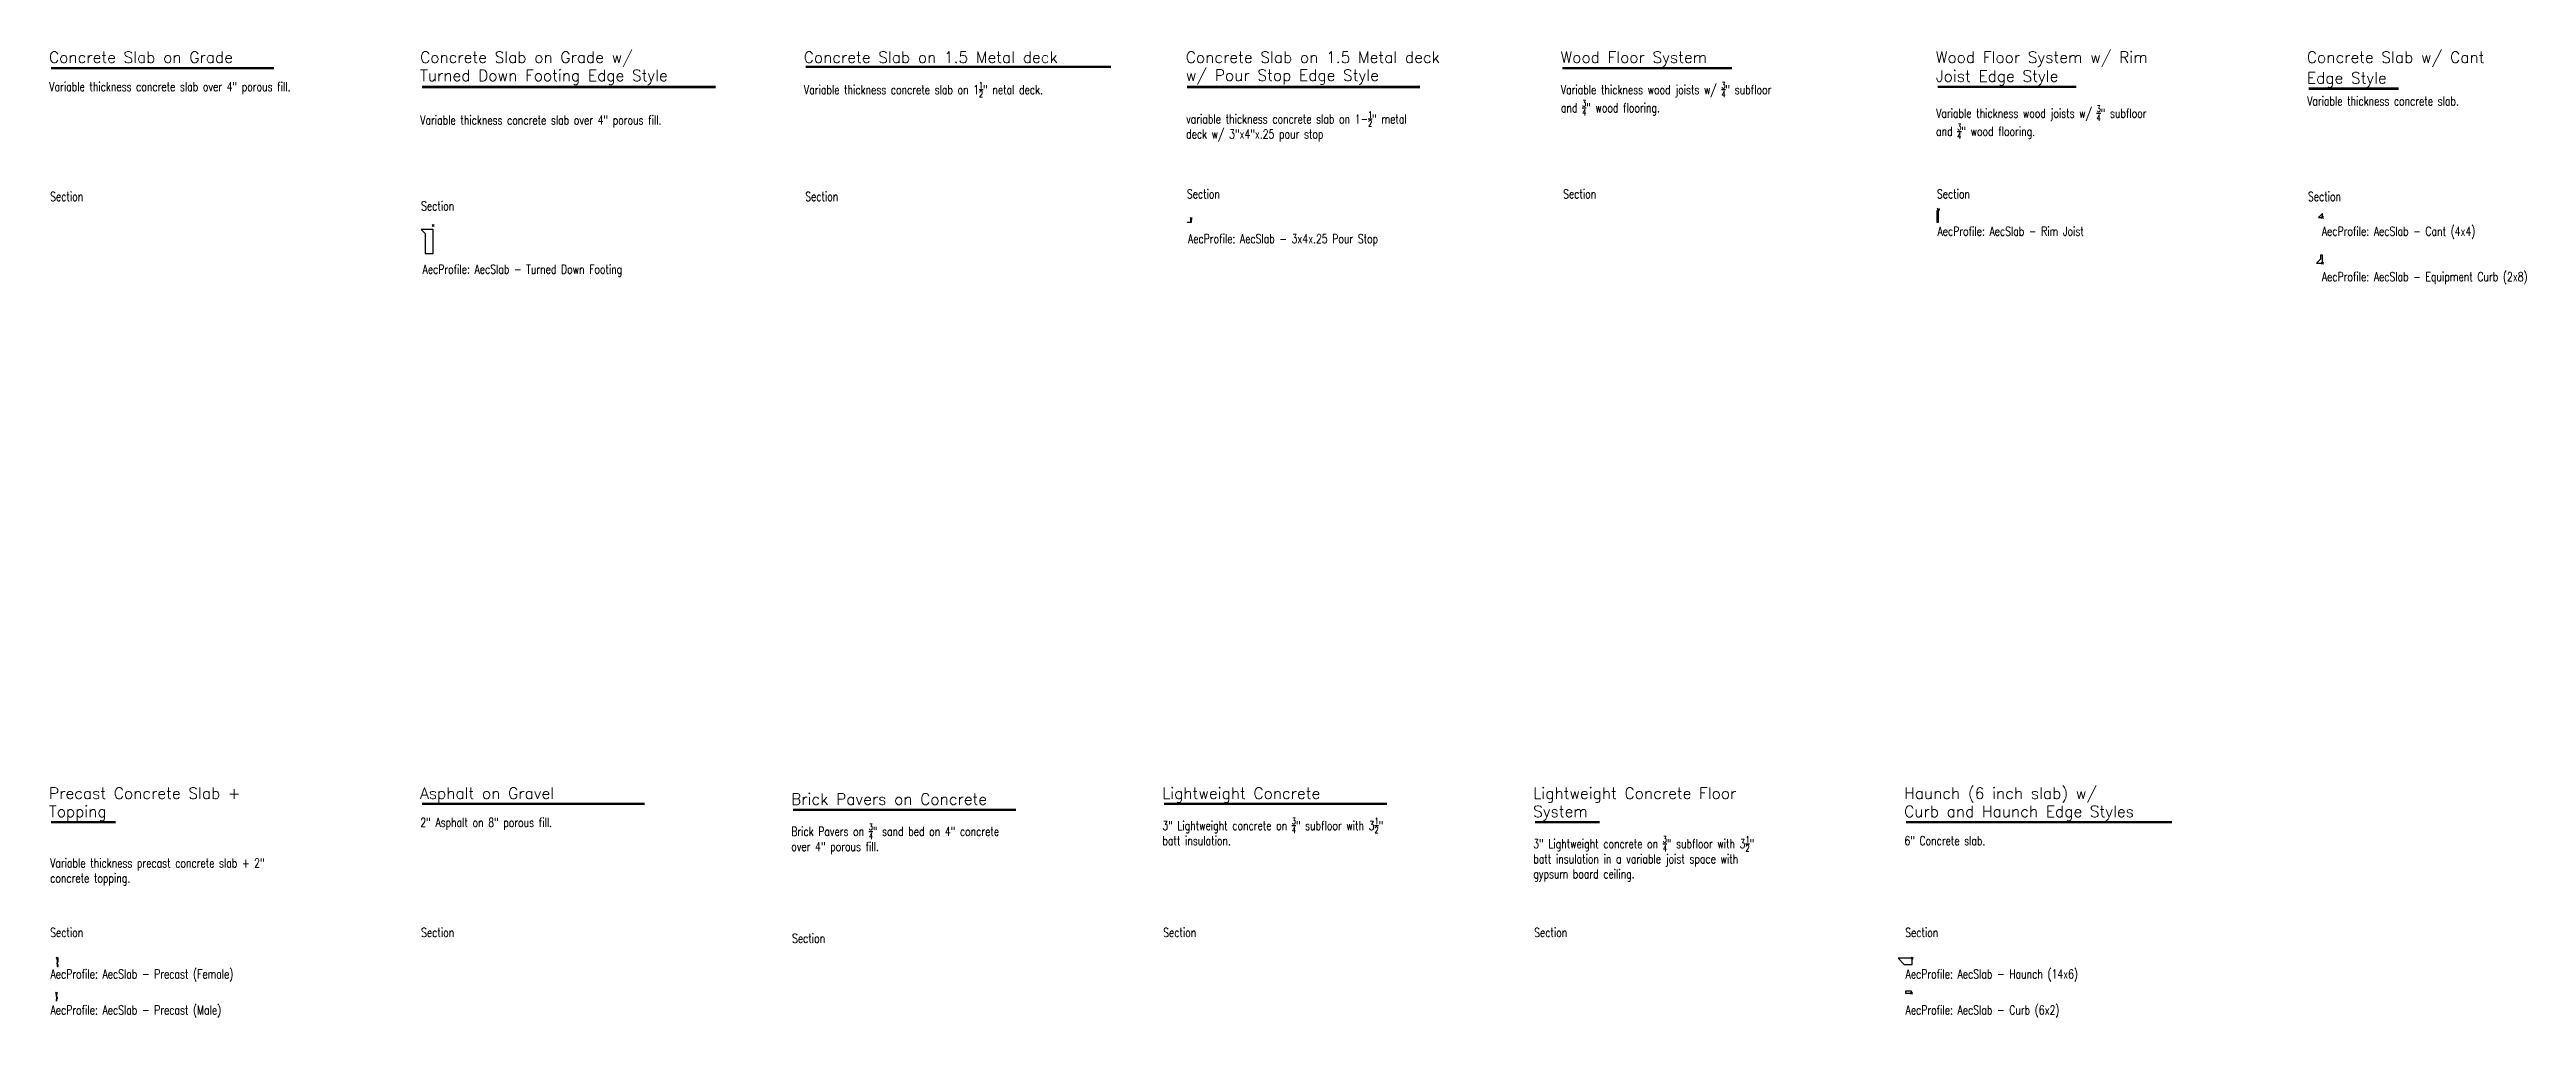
# Model space of a CAD drawing. Header units: inches. Extents: x -1 to 2468, y -283 to 682.
import ezdxf
from ezdxf.enums import TextEntityAlignment as Align

# ---------------------------------------------------------------- set-up
doc = ezdxf.new("R2010")
doc.units = ezdxf.units.IN
doc.header["$LTSCALE"] = 0.5
doc.header["$MEASUREMENT"] = 0
doc.layers.add('A-Anno-Note', color=231, linetype='Continuous', lineweight=25)
doc.layers.add('G-Anno-Ttlb', color=213, linetype='Continuous', lineweight=50)
doc.styles.add('Arch-Dim', font='romans.shx', dxfattribs={"width": 0.75})
doc.styles.add('RomanS', font='romans.shx')

# ---------------------------------------------------------------- blocks, each defined once
blk = doc.blocks.new('Anno_Title_T2')
at = {"color": 0, "linetype": 'ByBlock', "lineweight": -2, "style": 'RomanS'}
blk.add_attdef('TITLE', (0, 0.5), '', height=1.25, dxfattribs=at)
blk.add_attdef('SCALE', text='', height=0.75, dxfattribs=at).set_placement((0, -0.5), align=Align.TOP_LEFT)

msp = doc.modelspace()

# ---------------------------------------------------------------- linework, layer by layer
at = {"layer": 'A-Anno-Note'}
for points in [[(1882.1, 521.1), (1880.6, 521.1), (1880.6, 509.8), (1882.1, 509.8)], [(369.8, 502.7), (373.8, 498.7), (373.8, 478.7), (381.8, 478.7), (381.8, 502.7)], [(2261.2, 514.4), (2265.2, 514.4), (2265.2, 518.4)], [(2259.2, 468.9), (2265.2, 468.9), (2265.2, 476.9), (2263.2, 476.9), (2263.2, 472.9)]]:
    msp.add_lwpolyline(points, close=True, dxfattribs=at)
for points in [[(1881.1, 521.6), (1883.1, 523.6)], [(1883.1, 521.6), (1881.1, 523.6)], [(380.8, 505.7), (382.8, 507.7)], [(382.8, 505.7), (380.8, 507.7)], [(1136.2, 512.6), (1138.2, 514.6)], [(1138.2, 512.6), (1136.2, 514.6)], [(2264.2, 513.4), (2266.2, 515.4)], [(2266.2, 513.4), (2264.2, 515.4)], [(2264.2, 467.9), (2266.2, 469.9)], [(2266.2, 467.9), (2264.2, 469.9)]]:
    msp.add_lwpolyline(points, dxfattribs=at)
at = {"layer": 'A-Anno-Note', "linetype": 'ByBlock'}
msp.add_lwpolyline([(1137.2, 509.6), (1133.7, 509.6), (1133.7, 509.6, -0.414214), (1134, 509.8), (1136.6, 509.8, 0.414214), (1137, 510.2), (1137, 513.3, -0.414214), (1137.2, 513.6), (1137.2, 513.6)], format="xyb", close=True, dxfattribs=at)
at = {"layer": 'A-Anno-Note', "elevation": 96}
for points in [[(5.8, -225.2), (7.8, -223.2)], [(7.8, -225.2), (5.8, -223.2)], [(1855, -225.2), (1857, -223.2)], [(1857, -225.2), (1855, -223.2)], [(5.3, -259.8), (7.3, -257.8)], [(7.3, -259.8), (5.3, -257.8)], [(1854.5, -259.8), (1856.5, -257.8)], [(1856.5, -259.8), (1854.5, -257.8)]]:
    msp.add_lwpolyline(points, dxfattribs=at)
for points in [[(6.8, -232.2), (7.8, -232.2), (7.8, -230.7), (6.8, -229.7), (6.8, -228.7), (7.8, -227.7), (7.8, -224.2), (6.8, -224.2)], [(1842, -224.2), (1848, -230.2), (1856, -230.2), (1856, -224.2)], [(6.3, -266.8), (6.3, -266.8), (6.3, -265.3), (7.3, -264.3), (7.3, -263.3), (6.3, -262.3), (6.3, -258.8), (6.3, -258.8)], [(1849.5, -258.8), (1855.5, -258.8), (1855.5, -256.8), (1849.5, -256.8)]]:
    msp.add_lwpolyline(points, close=True, dxfattribs=at)
at = {"layer": 'G-Anno-Ttlb', "const_width": 2.4}
for points in [[(0.6, 663.6), (222.9, 663.6)], [(370.6, 644.7), (663.2, 644.7)], [(753, 664.9), (1057.3, 664.9)], [(1133.3, 644.7), (1365.4, 644.7)], [(1507.4, 663.6), (1676.3, 663.6)], [(1881.5, 644.9), (2019.8, 644.9)], [(2251.3, 643), (2341.1, 643)], [(370.5, -70.2), (592.7, -70.2)], [(1110.1, -70.2), (1332.4, -70.2)], [(0.6, -88.4), (65.3, -88.4)], [(740.3, -76.1), (962.6, -76.1)], [(1480, -88.4), (1544.6, -88.4)], [(1849.8, -88.4), (2114.9, -88.4)]]:
    msp.add_lwpolyline(points, dxfattribs=at)

# ---------------------------------------------------------------- block references
at = {"layer": 'G-Anno-Ttlb'}
ref = msp.add_blockref('Anno_Title_T2', (-1.2, 664.2), dxfattribs=dict(at, xscale=9, yscale=9, zscale=9))
ref.add_attrib('TITLE', 'Concrete Slab on Grade', (-1.2, 668.7), dxfattribs={"layer": '0', "color": 0, "linetype": 'ByBlock', "lineweight": -2, "height": 11.25, "style": 'Arch-Dim'})
ref = msp.add_blockref('Anno_Title_T2', (368.7, 664.2), dxfattribs=dict(at, xscale=9, yscale=9, zscale=9))
ref.add_attrib('TITLE', 'Concrete Slab on Grade w/', (368.7, 668.7), dxfattribs={"layer": '0', "color": 0, "linetype": 'ByBlock', "lineweight": -2, "height": 11.25, "style": 'Arch-Dim'})
ref = msp.add_blockref('Anno_Title_T2', (751.1, 664.2), dxfattribs=dict(at, xscale=9, yscale=9, zscale=9))
ref.add_attrib('TITLE', 'Concrete Slab on 1.5 Metal deck', (751.1, 668.7), dxfattribs={"layer": '0', "color": 0, "linetype": 'ByBlock', "lineweight": -2, "height": 11.25, "style": 'Arch-Dim'})
ref = msp.add_blockref('Anno_Title_T2', (1132, 664.2), dxfattribs=dict(at, xscale=9, yscale=9, zscale=9))
ref.add_attrib('TITLE', 'Concrete Slab on 1.5 Metal deck', (1132, 668.7), dxfattribs={"layer": '0', "color": 0, "linetype": 'ByBlock', "lineweight": -2, "height": 11.25, "style": 'Arch-Dim'})
ref = msp.add_blockref('Anno_Title_T2', (1505.6, 664.2), dxfattribs=dict(at, xscale=9, yscale=9, zscale=9))
ref.add_attrib('TITLE', 'Wood Floor System', (1505.6, 668.7), dxfattribs={"layer": '0', "color": 0, "linetype": 'ByBlock', "lineweight": -2, "height": 11.25, "style": 'Arch-Dim'})
ref = msp.add_blockref('Anno_Title_T2', (1879.7, 664.2), dxfattribs=dict(at, xscale=9, yscale=9, zscale=9))
ref.add_attrib('TITLE', 'Wood Floor System w/ Rim', (1879.7, 668.7), dxfattribs={"layer": '0', "color": 0, "linetype": 'ByBlock', "lineweight": -2, "height": 11.25, "style": 'Arch-Dim'})
ref = msp.add_blockref('Anno_Title_T2', (2249.5, 664.2), dxfattribs=dict(at, xscale=9, yscale=9, zscale=9))
ref.add_attrib('TITLE', 'Concrete Slab w/ Cant', (2249.5, 668.7), dxfattribs={"layer": '0', "color": 0, "linetype": 'ByBlock', "lineweight": -2, "height": 11.25, "style": 'Arch-Dim'})
ref = msp.add_blockref('Anno_Title_T2', (368.7, 646.1), dxfattribs=dict(at, xscale=9, yscale=9, zscale=9))
ref.add_attrib('TITLE', 'Turned Down Footing Edge Style', (368.7, 650.6), dxfattribs={"layer": '0', "color": 0, "linetype": 'ByBlock', "lineweight": -2, "height": 11.25, "style": 'Arch-Dim'})
ref = msp.add_blockref('Anno_Title_T2', (1132, 646.3), dxfattribs=dict(at, xscale=9, yscale=9, zscale=9))
ref.add_attrib('TITLE', 'w/ Pour Stop Edge Style', (1132, 650.8), dxfattribs={"layer": '0', "color": 0, "linetype": 'ByBlock', "lineweight": -2, "height": 11.25, "style": 'Arch-Dim'})
ref = msp.add_blockref('Anno_Title_T2', (1879.7, 645.5), dxfattribs=dict(at, xscale=9, yscale=9, zscale=9))
ref.add_attrib('TITLE', 'Joist Edge Style', (1879.7, 650), dxfattribs={"layer": '0', "color": 0, "linetype": 'ByBlock', "lineweight": -2, "height": 11.25, "style": 'Arch-Dim'})
ref = msp.add_blockref('Anno_Title_T2', (2249.5, 643.6), dxfattribs=dict(at, xscale=9, yscale=9, zscale=9))
ref.add_attrib('TITLE', 'Edge Style', (2249.5, 648.1), dxfattribs={"layer": '0', "color": 0, "linetype": 'ByBlock', "lineweight": -2, "height": 11.25, "style": 'Arch-Dim'})
ref = msp.add_blockref('Anno_Title_T2', (-1.2, -87.8), dxfattribs=dict(at, xscale=9, yscale=9, zscale=9))
ref.add_attrib('TITLE', 'Topping', (-1.2, -83.3), dxfattribs={"layer": '0', "color": 0, "linetype": 'ByBlock', "lineweight": -2, "height": 11.25, "style": 'Arch-Dim'})
ref = msp.add_blockref('Anno_Title_T2', (-1.2, -69.7), dxfattribs=dict(at, xscale=9, yscale=9, zscale=9))
ref.add_attrib('TITLE', 'Precast Concrete Slab + ', (-1.2, -65.2), dxfattribs={"layer": '0', "color": 0, "linetype": 'ByBlock', "lineweight": -2, "height": 11.25, "style": 'Arch-Dim'})
ref = msp.add_blockref('Anno_Title_T2', (368.7, -69.7), dxfattribs=dict(at, xscale=9, yscale=9, zscale=9))
ref.add_attrib('TITLE', 'Asphalt on Gravel', (368.7, -65.2), dxfattribs={"layer": '0', "color": 0, "linetype": 'ByBlock', "lineweight": -2, "height": 11.25, "style": 'Arch-Dim'})
ref = msp.add_blockref('Anno_Title_T2', (738.5, -75.5), dxfattribs=dict(at, xscale=9, yscale=9, zscale=9))
ref.add_attrib('TITLE', 'Brick Pavers on Concrete', (738.5, -71), dxfattribs={"layer": '0', "color": 0, "linetype": 'ByBlock', "lineweight": -2, "height": 11.25, "style": 'Arch-Dim'})
ref = msp.add_blockref('Anno_Title_T2', (1108.3, -69.7), dxfattribs=dict(at, xscale=9, yscale=9, zscale=9))
ref.add_attrib('TITLE', 'Lightweight Concrete', (1108.3, -65.2), dxfattribs={"layer": '0', "color": 0, "linetype": 'ByBlock', "lineweight": -2, "height": 11.25, "style": 'Arch-Dim'})
ref = msp.add_blockref('Anno_Title_T2', (1478.2, -87.8), dxfattribs=dict(at, xscale=9, yscale=9, zscale=9))
ref.add_attrib('TITLE', 'System', (1478.2, -83.3), dxfattribs={"layer": '0', "color": 0, "linetype": 'ByBlock', "lineweight": -2, "height": 11.25, "style": 'Arch-Dim'})
ref = msp.add_blockref('Anno_Title_T2', (1478.2, -69.7), dxfattribs=dict(at, xscale=9, yscale=9, zscale=9))
ref.add_attrib('TITLE', 'Lightweight Concrete Floor', (1478.2, -65.2), dxfattribs={"layer": '0', "color": 0, "linetype": 'ByBlock', "lineweight": -2, "height": 11.25, "style": 'Arch-Dim'})
ref = msp.add_blockref('Anno_Title_T2', (1848, -87.8), dxfattribs=dict(at, xscale=9, yscale=9, zscale=9))
ref.add_attrib('TITLE', 'Curb and Haunch Edge Styles', (1848, -83.3), dxfattribs={"layer": '0', "color": 0, "linetype": 'ByBlock', "lineweight": -2, "height": 11.25, "style": 'Arch-Dim'})
ref = msp.add_blockref('Anno_Title_T2', (1848, -69.7), dxfattribs=dict(at, xscale=9, yscale=9, zscale=9))
ref.add_attrib('TITLE', 'Haunch (6 inch slab) w/', (1848, -65.2), dxfattribs={"layer": '0', "color": 0, "linetype": 'ByBlock', "lineweight": -2, "height": 11.25, "style": 'Arch-Dim'})

# ---------------------------------------------------------------- texts
at = {"layer": 'A-Anno-Note', "char_height": 9, "width": 240, "attachment_point": 1, "style": 'Arch-Dim'}
for s, insert in [('Variable thickness concrete slab over 4" porous fill.', (-0.9, 649.6)), ('\\A1;Variable thickness concrete slab on 1{\\H0.7x;\\S1/2;\\H1.429x;" netal deck.}', (751.4, 649.6)), ('\\A1;Variable thickness wood joists w/ {\\H0.7x;\\S3/4;}" subfloor and {\\H0.6998x;\\S3/4;\\H1.429x;" wood flooring.}', (1505.9, 649.6)), ('\\A1;variable thickness concrete slab on 1-{\\H0.7x;\\S1/2;}" metal deck w/ 3"x4"x.25 pour stop', (1132.3, 620.4)), ('\\A1;Variable thickness wood joists w/ {\\H0.7x;\\S3/4;\\H1.429x;" subfloor and \\H0.6998x;\\S3/4;\\H1.429x;" wood flooring.}', (1879.9, 626.1)), ('Variable thickness concrete slab.', (2249.7, 635.2)), ('Variable thickness concrete slab over 4" porous fill.', (368.9, 616.2)), ('Section', (-0.1, 540)), ('Section', (369.7, 530.6)), ('Section', (752.6, 540)), ('Section', (1133, 542.6)), ('Section', (1508.1, 542.6)), ('Section', (1880.7, 542.6)), ('Section', (2250.6, 540)), ('AecProfile: AecSlab - 3x4x.25 Pour Stop', (1134.2, 497.9)), ('AecProfile: AecSlab - Rim Joist', (1881.3, 505.4)), ('AecProfile: AecSlab - Cant (4x4)', (2264.4, 505.4)), ('AecProfile: AecSlab - Turned Down Footing', (371.2, 467.5)), ('AecProfile: AecSlab - Equipment Curb (2x8)', (2264.4, 460)), ('2" Asphalt on 8" porous fill.', (368.9, -84.2)), ('\\A1;Brick Pavers on {\\H0.7x;\\S3/4;}" sand bed on 4" concrete over 4" porous fill.', (738.7, -90.1)), ('\\A1;3" Lightweight concrete on {\\H0.7x;\\S3/4;}" subfloor with 3{\\H0.7x;\\S1/2;}" batt insulation.', (1108.6, -84.2)), ('\\A1;3" Lightweight concrete on {\\H0.7x;\\S3/4;}" subfloor with 3{\\H0.7x;\\S1/2;}" batt insulation in a variable joist space with gypsum board ceiling.', (1478.4, -102.4)), ('6" Concrete slab.', (1848.3, -102.4)), ('Variable thickness precast concrete slab + 2" concrete topping.', (-0.1, -124.7)), ('Section', (-0.1, -193.9)), ('Section', (369.7, -193.9)), ('Section', (1109.4, -193.9)), ('Section', (1479.2, -193.9)), ('Section', (1849.1, -193.9)), ('Section', (739.5, -199.7)), ('AecProfile: AecSlab - Precast (Female)', (0.3, -235.3, 96)), ('AecProfile: AecSlab - Haunch (14x6)', (1849.5, -235.3, 96)), ('AecProfile: AecSlab - Precast (Male)', (0.3, -271.2, 96)), ('AecProfile: AecSlab - Curb (6x2)', (1849.5, -271.2, 96))]:
    msp.add_mtext(s, dxfattribs=dict(at, insert=insert))

doc.saveas('drawing.dxf')
